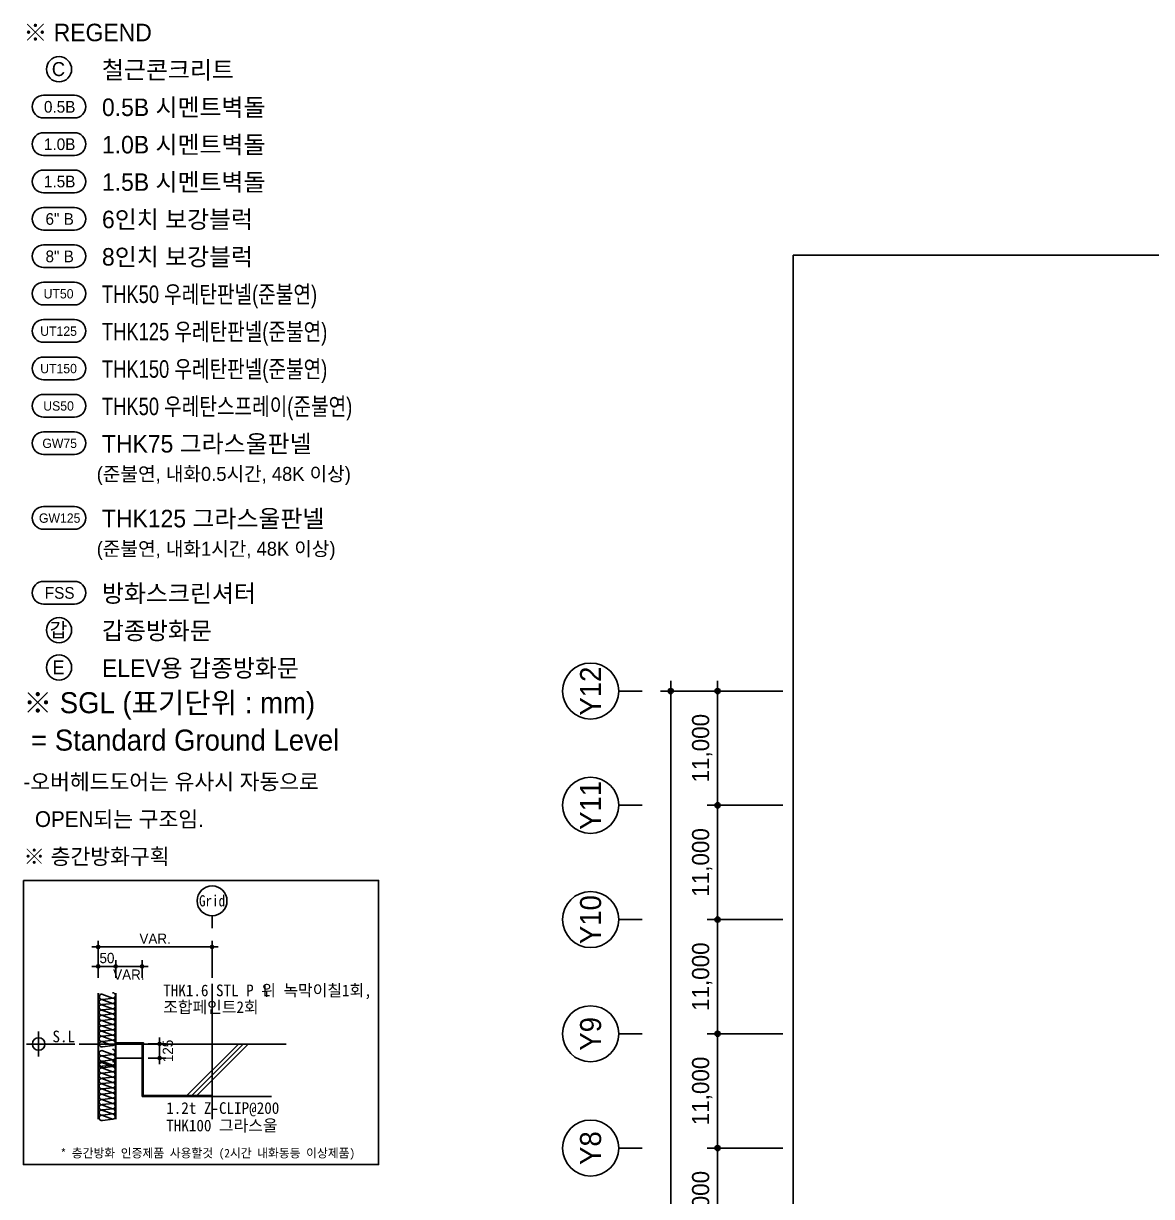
# Model space of a CAD drawing. Header units: millimetres. Extents: x 252828975 to 254701257, y 504285920 to 504535855.
# Drawn here: x 253533057 to 253641686, y 504422910 to 504535855 of the extents above; entities that cross this region are included whole.
import ezdxf
from ezdxf.enums import TextEntityAlignment as Align

# ---------------------------------------------------------------- set-up
doc = ezdxf.new("R2010")
doc.units = ezdxf.units.MM
doc.set_wipeout_variables(frame=1)
for name, color, linetype in [('4A.TEC DIM', 7, 'Continuous'), ('4A.TEC TEXT', 7, 'Continuous'), ('4A.TEC TEXT 2', 3, 'Continuous'), ('4A.TEC 심볼', 7, 'Continuous'), ('7ELE', 7, 'Continuous'), ('A-TEXT-3', 3, 'Continuous'), ('ALM', 4, 'Continuous'), ('AL몰딩', 4, 'Continuous'), ('COL', 8, 'Continuous'), ('DETL', 9, 'Continuous'), ('DIM', 7, 'Continuous'), ('ELE3', 8, 'Continuous'), ('GRID', 1, 'Continuous'), ('INSU', 8, 'Continuous'), ('SY', 1, 'Continuous'), ('SYMB', 7, 'Continuous'), ('WAL', 3, 'Continuous')]:
    doc.layers.add(name, color=color, linetype=linetype)
doc.layers.add('DEFPOINT', color=135, linetype='Continuous', plot=False)
doc.styles.add('1', font='')
doc.styles.add('GHS', font='malgun.ttf')
doc.styles.add('나눔고딕', font='')
doc.styles.add('돋움', font='')
doc.styles.add('울릉도L', font='')
doc.styles.get('1').set_extended_font_data('DotumChe')
doc.styles.get('나눔고딕').set_extended_font_data('Dotum')
doc.styles.get('돋움').set_extended_font_data('Dotum')
doc.styles.get('울릉도L').set_extended_font_data('Dotum')
doc.dimstyles.new('DIM_200(외부치수)', dxfattribs={"dimscale": 200, "dimtxt": 3.3, "dimasz": 1, "dimexe": 2, "dimexo": 2, "dimgap": 1, "dimtad": 1, "dimdec": 0, "dimdsep": 46, "dimlunit": 6, "dimtxsty": '돋움', "dimblk1": 'DIMDOT', "dimblk2": 'DIMDOT', "dimsah": 1, "dimcen": 2.5, "dimdle": 1.5, "dimclrd": 1, "dimclre": 7, "dimclrt": 2, "dimadec": 0, "dimazin": 0, "dimtfac": 1, "dimtdec": 0, "dimtix": 1, "dimtmove": 2, "dimatfit": 3, "dimldrblk": 'DIMDOT', "dimfxl": 1, "dimtvp": 1, "dimtolj": 1, "dimtzin": 0, "dimarcsym": 0})
doc.dimstyles.new('DIM_600(외부치수)', dxfattribs={"dimscale": 400, "dimtxt": 3.3, "dimasz": 1, "dimexe": 2, "dimexo": 2, "dimgap": 1, "dimtad": 1, "dimdec": 0, "dimdsep": 46, "dimlunit": 6, "dimtxsty": '나눔고딕', "dimblk1": 'DIMDOT', "dimblk2": 'DIMDOT', "dimsah": 1, "dimcen": 2.5, "dimdle": 1.5, "dimclrd": 8, "dimclre": 8, "dimclrt": 3, "dimadec": 0, "dimazin": 0, "dimtfac": 1, "dimtdec": 0, "dimtix": 1, "dimtmove": 2, "dimatfit": 3, "dimldrblk": 'DIMDOT', "dimfxl": 1, "dimtvp": 1, "dimtolj": 1, "dimtzin": 0, "dimarcsym": 0})

# ---------------------------------------------------------------- blocks, each defined once
blk = doc.blocks.new('ccs122')
at = {"layer": '4A.TEC 심볼'}
blk.add_line((0, 8), (0, 3), dxfattribs=at)
blk.add_circle((0, 14), 6, dxfattribs=at)
at = {"layer": '4A.TEC TEXT 2', "color": 3, "style": 'GHS'}
blk.add_attdef('NO', text='', height=4.5, dxfattribs=at).set_placement((-0.01, 14.02), align=Align.MIDDLE_CENTER)
blk = doc.blocks.new('DIMDOT')
at = {"color": 0}
blk.add_line((-2, 0), (2, 0), dxfattribs=at)
for radius in [0.5, 0.25]:
    blk.add_circle((0, 0), radius, dxfattribs=at)
blk = doc.blocks.new('*D111')
at = {"layer": '4A.TEC DIM', "color": 8, "lineweight": -2, "transparency": 16777216}
for p, q in [((97105, -136937), (89832, -136937)), ((90832, -137437), (90832, -147437)), ((97105, -147937), (89832, -147937))]:
    blk.add_line(p, q, dxfattribs=at)
at = {"layer": 'Defpoints', "color": 0, "transparency": 16777216}
for p in [(98105, -136937), (90832, -147937), (98105, -147937)]:
    blk.add_point(p, dxfattribs=at)
at = {"layer": '4A.TEC DIM', "color": 8, "lineweight": -2, "transparency": 16777216, "xscale": 500, "yscale": 500, "zscale": 500}
for p, rotation in [((90832, -136937), 90), ((90832, -147937), 270)]:
    blk.add_blockref('DIMDOT', p, dxfattribs=dict(at, rotation=rotation))
at = {"layer": '4A.TEC DIM', "color": 3, "transparency": 16777216, "insert": (89347, -142437), "char_height": 1650, "attachment_point": 5, "rotation": 90, "style": '나눔고딕'}
blk.add_mtext('\\A1;11,000', dxfattribs=at)
blk = doc.blocks.new('*D112')
at = {"layer": '4A.TEC DIM', "color": 8, "lineweight": -2, "transparency": 16777216}
for p, q in [((97105, -92937), (85320, -92937)), ((86320, -93437), (86320, -213437)), ((97105, -213937), (85320, -213937))]:
    blk.add_line(p, q, dxfattribs=at)
at = {"layer": 'Defpoints', "color": 0, "transparency": 16777216}
for p in [(98105, -92937), (86320, -213937), (98105, -213937)]:
    blk.add_point(p, dxfattribs=at)
at = {"layer": '4A.TEC DIM', "color": 8, "lineweight": -2, "transparency": 16777216, "xscale": 500, "yscale": 500, "zscale": 500}
for p, rotation in [((86320, -92937), 90), ((86320, -213937), 270)]:
    blk.add_blockref('DIMDOT', p, dxfattribs=dict(at, rotation=rotation))
at = {"layer": '4A.TEC DIM', "color": 3, "transparency": 16777216, "insert": (84835, -153437), "char_height": 1650, "attachment_point": 5, "rotation": 90, "style": '나눔고딕'}
blk.add_mtext('\\A1;121,000', dxfattribs=at)
blk = doc.blocks.new('*D129')
at = {"layer": '4A.TEC DIM', "color": 8, "lineweight": -2, "transparency": 16777216}
for p, q in [((97105, -125937), (89832, -125937)), ((90832, -126437), (90832, -136437)), ((97105, -136937), (89832, -136937))]:
    blk.add_line(p, q, dxfattribs=at)
at = {"layer": 'Defpoints', "color": 0, "transparency": 16777216}
for p in [(98105, -125937), (90832, -136937), (98105, -136937)]:
    blk.add_point(p, dxfattribs=at)
at = {"layer": '4A.TEC DIM', "color": 8, "lineweight": -2, "transparency": 16777216, "xscale": 500, "yscale": 500, "zscale": 500}
for p, rotation in [((90832, -125937), 90), ((90832, -136937), 270)]:
    blk.add_blockref('DIMDOT', p, dxfattribs=dict(at, rotation=rotation))
at = {"layer": '4A.TEC DIM', "color": 3, "transparency": 16777216, "insert": (89347, -131437), "char_height": 1650, "attachment_point": 5, "rotation": 90, "style": '나눔고딕'}
blk.add_mtext('\\A1;11,000', dxfattribs=at)
blk = doc.blocks.new('*D130')
at = {"layer": '4A.TEC DIM', "color": 8, "lineweight": -2, "transparency": 16777216}
for p, q in [((97105, -114937), (89832, -114937)), ((90832, -115437), (90832, -125437)), ((97105, -125937), (89832, -125937))]:
    blk.add_line(p, q, dxfattribs=at)
at = {"layer": 'Defpoints', "color": 0, "transparency": 16777216}
for p in [(98105, -114937), (90832, -125937), (98105, -125937)]:
    blk.add_point(p, dxfattribs=at)
at = {"layer": '4A.TEC DIM', "color": 8, "lineweight": -2, "transparency": 16777216, "xscale": 500, "yscale": 500, "zscale": 500}
for p, rotation in [((90832, -114937), 90), ((90832, -125937), 270)]:
    blk.add_blockref('DIMDOT', p, dxfattribs=dict(at, rotation=rotation))
at = {"layer": '4A.TEC DIM', "color": 3, "transparency": 16777216, "insert": (89347, -120437), "char_height": 1650, "attachment_point": 5, "rotation": 90, "style": '나눔고딕'}
blk.add_mtext('\\A1;11,000', dxfattribs=at)
blk = doc.blocks.new('*D131')
at = {"layer": '4A.TEC DIM', "color": 8, "lineweight": -2, "transparency": 16777216}
for p, q in [((97105, -103937), (89832, -103937)), ((90832, -104437), (90832, -114437)), ((97105, -114937), (89832, -114937))]:
    blk.add_line(p, q, dxfattribs=at)
at = {"layer": 'Defpoints', "color": 0, "transparency": 16777216}
for p in [(98105, -103937), (90832, -114937), (98105, -114937)]:
    blk.add_point(p, dxfattribs=at)
at = {"layer": '4A.TEC DIM', "color": 8, "lineweight": -2, "transparency": 16777216, "xscale": 500, "yscale": 500, "zscale": 500}
for p, rotation in [((90832, -103937), 90), ((90832, -114937), 270)]:
    blk.add_blockref('DIMDOT', p, dxfattribs=dict(at, rotation=rotation))
at = {"layer": '4A.TEC DIM', "color": 3, "transparency": 16777216, "insert": (89347, -109437), "char_height": 1650, "attachment_point": 5, "rotation": 90, "style": '나눔고딕'}
blk.add_mtext('\\A1;11,000', dxfattribs=at)
blk = doc.blocks.new('*D132')
at = {"layer": '4A.TEC DIM', "color": 8, "lineweight": -2, "transparency": 16777216}
for p, q in [((97105, -92937), (89832, -92937)), ((90832, -93437), (90832, -103437)), ((97105, -103937), (89832, -103937))]:
    blk.add_line(p, q, dxfattribs=at)
at = {"layer": 'Defpoints', "color": 0, "transparency": 16777216}
for p in [(98105, -92937), (90832, -103937), (98105, -103937)]:
    blk.add_point(p, dxfattribs=at)
at = {"layer": '4A.TEC DIM', "color": 8, "lineweight": -2, "transparency": 16777216, "xscale": 500, "yscale": 500, "zscale": 500}
for p, rotation in [((90832, -92937), 90), ((90832, -103937), 270)]:
    blk.add_blockref('DIMDOT', p, dxfattribs=dict(at, rotation=rotation))
at = {"layer": '4A.TEC DIM', "color": 3, "transparency": 16777216, "insert": (89347, -98437), "char_height": 1650, "attachment_point": 5, "rotation": 90, "style": '나눔고딕'}
blk.add_mtext('\\A1;11,000', dxfattribs=at)
blk = doc.blocks.new('insul2')
blk.add_lwpolyline([(0.199, 0.194), (0.439, 0.844, 1.172784), (0.127, 0.794), (0.199, 0.164, 0.995634), (0.519, 0.194)], format="xyb")
blk = doc.blocks.new('*D156')
at = {"layer": 'COL', "color": 7, "lineweight": -2, "transparency": 16777216}
for p, q in [((253540254, 504443977), (253540254, 504447544)), ((253551218, 504443977), (253551218, 504447544))]:
    blk.add_line(p, q, dxfattribs=at)
at = {"layer": 'COL', "color": 1, "lineweight": -2, "transparency": 16777216}
blk.add_line((253550918, 504446944), (253540554, 504446944), dxfattribs=at)
at = {"layer": 'Defpoints', "color": 0, "transparency": 16777216}
for p in [(253540254, 504446944), (253540254, 504443377), (253551218, 504443377)]:
    blk.add_point(p, dxfattribs=at)
at = {"layer": 'COL', "color": 1, "lineweight": -2, "transparency": 16777216, "xscale": 300, "yscale": 300, "zscale": 300, "rotation": 180}
blk.add_blockref('DIMDOT', (253540254, 504446944), dxfattribs=at)
at = {"layer": 'COL', "color": 1, "lineweight": -2, "transparency": 16777216, "xscale": 300, "yscale": 300, "zscale": 300}
blk.add_blockref('DIMDOT', (253551218, 504446944), dxfattribs=at)
at = {"layer": 'COL', "color": 2, "transparency": 16777216, "insert": (253545736, 504447740), "char_height": 990, "attachment_point": 5, "style": '돋움'}
blk.add_mtext('\\A1;VAR.', dxfattribs=at)
blk = doc.blocks.new('*D157')
at = {"layer": 'COL', "color": 1, "lineweight": -2, "transparency": 16777216}
for p, q in [((253539954, 504445072), (253539654, 504445072)), ((253541939, 504445072), (253540254, 504445072)), ((253542239, 504445072), (253542539, 504445072))]:
    blk.add_line(p, q, dxfattribs=at)
at = {"layer": 'COL', "color": 7, "lineweight": -2, "transparency": 16777216}
for p, q in [((253540254, 504443977), (253540254, 504445672)), ((253541939, 504443977), (253541939, 504445672))]:
    blk.add_line(p, q, dxfattribs=at)
at = {"layer": 'Defpoints', "color": 0, "transparency": 16777216}
for p in [(253540254, 504445072), (253540254, 504443377), (253541939, 504443377)]:
    blk.add_point(p, dxfattribs=at)
at = {"layer": 'COL', "color": 1, "lineweight": -2, "transparency": 16777216, "xscale": 300, "yscale": 300, "zscale": 300}
blk.add_blockref('DIMDOT', (253540254, 504445072), dxfattribs=at)
at = {"layer": 'COL', "color": 1, "lineweight": -2, "transparency": 16777216, "xscale": 300, "yscale": 300, "zscale": 300, "rotation": 180}
blk.add_blockref('DIMDOT', (253541939, 504445072), dxfattribs=at)
at = {"layer": 'COL', "color": 2, "transparency": 16777216, "insert": (253541096, 504445868), "char_height": 990, "attachment_point": 5, "style": '돋움'}
blk.add_mtext('\\A1;50', dxfattribs=at)
blk = doc.blocks.new('*D158')
at = {"layer": 'COL', "color": 1, "lineweight": -2, "transparency": 16777216}
for p, q in [((253541639, 504445072), (253541339, 504445072)), ((253544477, 504445072), (253541939, 504445072)), ((253544777, 504445072), (253545077, 504445072))]:
    blk.add_line(p, q, dxfattribs=at)
at = {"layer": 'COL', "color": 7, "lineweight": -2, "transparency": 16777216}
for p, q in [((253541939, 504443977), (253541939, 504445672)), ((253544477, 504443977), (253544477, 504445672))]:
    blk.add_line(p, q, dxfattribs=at)
at = {"layer": 'Defpoints', "color": 0, "transparency": 16777216}
for p in [(253541939, 504445072), (253541939, 504443377), (253544477, 504443377)]:
    blk.add_point(p, dxfattribs=at)
at = {"layer": 'COL', "color": 1, "lineweight": -2, "transparency": 16777216, "xscale": 300, "yscale": 300, "zscale": 300}
blk.add_blockref('DIMDOT', (253541939, 504445072), dxfattribs=at)
at = {"layer": 'COL', "color": 1, "lineweight": -2, "transparency": 16777216, "xscale": 300, "yscale": 300, "zscale": 300, "rotation": 180}
blk.add_blockref('DIMDOT', (253544477, 504445072), dxfattribs=at)
at = {"layer": 'COL', "color": 2, "transparency": 16777216, "insert": (253543208, 504444276), "char_height": 990, "attachment_point": 5, "style": '돋움'}
blk.add_mtext('\\A1;VAR.', dxfattribs=at)
blk = doc.blocks.new('*D159')
at = {"layer": 'COL', "color": 1, "lineweight": -2, "transparency": 16777216}
for p, q in [((253546172, 504437907), (253546172, 504438207)), ((253546172, 504436246), (253546172, 504437607)), ((253546172, 504435946), (253546172, 504435646))]:
    blk.add_line(p, q, dxfattribs=at)
at = {"layer": 'COL', "color": 7, "lineweight": -2, "transparency": 16777216}
for p, q in [((253545077, 504437607), (253546772, 504437607)), ((253545077, 504436246), (253546772, 504436246))]:
    blk.add_line(p, q, dxfattribs=at)
at = {"layer": 'Defpoints', "color": 0, "transparency": 16777216}
for p in [(253544477, 504437607), (253546172, 504437607), (253544477, 504436246)]:
    blk.add_point(p, dxfattribs=at)
at = {"layer": 'COL', "color": 1, "lineweight": -2, "transparency": 16777216, "xscale": 300, "yscale": 300, "zscale": 300}
for p, rotation in [((253546172, 504437607), 270), ((253546172, 504436246), 90)]:
    blk.add_blockref('DIMDOT', p, dxfattribs=dict(at, rotation=rotation))
at = {"layer": 'COL', "color": 2, "transparency": 16777216, "insert": (253546968, 504436927), "char_height": 990, "attachment_point": 5, "rotation": 90, "style": '돋움'}
blk.add_mtext('\\A1;125', dxfattribs=at)
blk = doc.blocks.new('zw$57BF')
at = {"layer": '4A.TEC 심볼'}
for points in [[(-38067, 241824), (-41030, 241824, 1), (-41030, 239642), (-38067, 239642, 1)], [(-38067, 238224), (-41030, 238224, 1), (-41030, 236042), (-38067, 236042, 1)], [(-38067, 234624), (-41030, 234624, 1), (-41030, 232442), (-38067, 232442, 1)], [(-38067, 231024), (-41030, 231024, 1), (-41030, 228842), (-38067, 228842, 1)], [(-38067, 227424), (-41030, 227424, 1), (-41030, 225242), (-38067, 225242, 1)], [(-38067, 223824), (-41030, 223824, 1), (-41030, 221642), (-38067, 221642, 1)], [(-38067, 220224), (-41030, 220224, 1), (-41030, 218042), (-38067, 218042, 1)], [(-38067, 216624), (-41030, 216624, 1), (-41030, 214442), (-38067, 214442, 1)], [(-38067, 213024), (-41030, 213024, 1), (-41030, 210842), (-38067, 210842, 1)], [(-38067, 209424), (-41030, 209424, 1), (-41030, 207242), (-38067, 207242, 1)], [(-38067, 202224), (-41030, 202224, 1), (-41030, 200042), (-38067, 200042, 1)], [(-38067, 195024), (-41030, 195024, 1), (-41030, 192842), (-38067, 192842, 1)]]:
    blk.add_lwpolyline(points, format="xyb", close=True, dxfattribs=at)
for centre in [(-39549, 244333), (-39549, 190333), (-39549, 186733)]:
    blk.add_circle(centre, 1212, dxfattribs=at)
at = {"layer": '4A.TEC TEXT', "style": '돋움'}
for s, p in [('C', (-39605, 244351)), ('갑', (-39605, 190351)), ('E', (-39605, 186751))]:
    blk.add_text(s, height=1350, dxfattribs=at).set_placement(p, align=Align.MIDDLE_CENTER)
for s, height, p in [('0.5B', 1125, (-39487, 240716)), ('1.0B', 1125, (-39487, 237116)), ('1.5B', 1125, (-39487, 233516)), ('6" B', 1125, (-39487, 229916)), ('8" B', 1125, (-39487, 226316)), ('UT50', 900, (-39594, 222716)), ('UT125', 900, (-39594, 219116)), ('UT150', 900, (-39594, 215516)), ('US50', 900, (-39594, 211916)), ('GW75', 900, (-39487, 208316)), ('GW125', 900, (-39487, 201116)), ('FSS', 1125, (-39487, 193916))]:
    blk.add_text(s, height=height, dxfattribs=at).set_placement(p, align=Align.MIDDLE)
at = {"layer": '4A.TEC TEXT 2', "color": 3, "style": '나눔고딕'}
for s, height, p in [('※ REGEND', 1687.5, (-42975, 246522)), ('철근콘크리트', 1687.5, (-35415, 242922)), ('0.5B 시멘트벽돌', 1687.5, (-35415, 239322)), ('1.0B 시멘트벽돌', 1687.5, (-35415, 235722)), ('1.5B 시멘트벽돌', 1687.5, (-35415, 232122)), ('6인치 보강블럭', 1687.5, (-35415, 228522)), ('8인치 보강블럭', 1687.5, (-35415, 224922)), ('THK75 그라스울판넬', 1687.5, (-35415, 206922)), ('(준불연, 내화0.5시간, 48K 이상)', 1350, (-35919, 204291)), ('THK125 그라스울판넬', 1687.5, (-35415, 199722)), ('(준불연, 내화1시간, 48K 이상)', 1350, (-35919, 197091)), ('방화스크린셔터', 1687.5, (-35415, 192522)), ('갑종방화문', 1687.5, (-35415, 188922)), ('ELEV용 갑종방화문', 1687.5, (-35415, 185322)), ('※ SGL (표기단위 : mm)', 2025, (-42975, 181722)), (' = Standard Ground Level', 2025, (-42975, 178122))]:
    blk.add_text(s, height=height, dxfattribs=at).set_placement(p, align=Align.BOTTOM_LEFT)
at = {"layer": '4A.TEC TEXT 2', "color": 3, "style": '나눔고딕', "width": 0.8}
for s, p in [('THK50 우레탄판넬(준불연)', (-35415, 221322)), ('THK125 우레탄판넬(준불연)', (-35415, 217722)), ('THK150 우레탄판넬(준불연)', (-35415, 214122)), ('THK50 우레탄스프레이(준불연)', (-35415, 210522))]:
    blk.add_text(s, height=1687.5, dxfattribs=at).set_placement(p, align=Align.BOTTOM_LEFT)
blk = doc.blocks.new('dwgFD3B')
at = {"layer": 'DEFPOINT', "elevation": -0.45}
blk.add_lwpolyline([(98105, -50972.46), (323011.22, -50972.46), (323011.22, -250400.62), (98105, -250400.62)], close=True, dxfattribs=at)
at = {"layer": '4A.TEC 심볼'}
ref = blk.add_blockref('ccs122', (84908.16, -92936.83, -0.45), dxfattribs=dict(at, xscale=449.999997974715, yscale=449.999997974715, zscale=449.999997974715, rotation=90))
ref.add_attrib('NO', 'Y12', dxfattribs={"layer": '0', "color": 3, "height": 2025, "rotation": 90, "style": '울릉도L'}).set_placement((78600.1, -92939.61, -0.45), align=Align.MIDDLE_CENTER)
ref = blk.add_blockref('ccs122', (84908.16, -103936.83, -0.45), dxfattribs=dict(at, xscale=449.999997974715, yscale=449.999997974715, zscale=449.999997974715, rotation=90))
ref.add_attrib('NO', 'Y11', dxfattribs={"layer": '0', "color": 3, "height": 2025, "rotation": 90, "style": '울릉도L'}).set_placement((78600.1, -103939.61, -0.45), align=Align.MIDDLE_CENTER)
ref = blk.add_blockref('ccs122', (84908.16, -114936.83, -0.45), dxfattribs=dict(at, xscale=449.999997974715, yscale=449.999997974715, zscale=449.999997974715, rotation=90))
ref.add_attrib('NO', 'Y10', dxfattribs={"layer": '0', "color": 3, "height": 2025, "rotation": 90, "style": '울릉도L'}).set_placement((78600.1, -114939.61, -0.45), align=Align.MIDDLE_CENTER)
ref = blk.add_blockref('ccs122', (84908.16, -125936.83, -0.45), dxfattribs=dict(at, xscale=449.999997974715, yscale=449.999997974715, zscale=449.999997974715, rotation=90))
ref.add_attrib('NO', 'Y9', dxfattribs={"layer": '0', "color": 3, "height": 2025, "rotation": 90, "style": '울릉도L'}).set_placement((78600.1, -125939.61, -0.45), align=Align.MIDDLE_CENTER)
ref = blk.add_blockref('ccs122', (84908.16, -136936.83, -0.45), dxfattribs=dict(at, xscale=449.999997974715, yscale=449.999997974715, zscale=449.999997974715, rotation=90))
ref.add_attrib('NO', 'Y8', dxfattribs={"layer": '0', "color": 3, "height": 2025, "rotation": 90, "style": '울릉도L'}).set_placement((78600.1, -136939.61, -0.45), align=Align.MIDDLE_CENTER)
at = {"layer": '4A.TEC DIM'}
for base, p1, p2, picture, middle in [((86320.13, -213936.83, -0.45), (98105, -92936.83, -0.45), (98104.99, -213936.83, -0.45), '*D112', (84835.06, -153436.83, -0.45)), ((90831.58, -103936.83, -0.45), (98105, -92936.83, -0.45), (98105, -103936.83, -0.45), '*D132', (89346.5, -98436.83, -0.45)), ((90831.58, -114936.83, -0.45), (98105, -103936.83, -0.45), (98105, -114936.83, -0.45), '*D131', (89346.5, -109436.83, -0.45)), ((90831.58, -125936.83, -0.45), (98105, -114936.83, -0.45), (98105, -125936.83, -0.45), '*D130', (89346.5, -120436.83, -0.45)), ((90831.58, -136936.83, -0.45), (98105, -125936.83, -0.45), (98105, -136936.83, -0.45), '*D129', (89346.5, -131436.83, -0.45)), ((90831.58, -147936.83, -0.45), (98105, -136936.83, -0.45), (98105, -147936.83, -0.45), '*D111', (89346.5, -142436.83, -0.45))]:
    dim = blk.add_linear_dim(base=base, p1=p1, p2=p2, angle=90, dimstyle='DIM_600(외부치수)', override={"dimscale": 500, "dimdec": 1, "dimblk1": 'DIMDOT', "dimblk2": 'DIMDOT'}, dxfattribs=at)
    dim.commit()
    dim.dimension.update_dxf_attribs({"geometry": picture, "text_midpoint": middle})

msp = doc.modelspace()

# ---------------------------------------------------------------- hatches: boundary and pattern name
at = {"layer": 'ELE3'}
h = msp.add_hatch(dxfattribs=at)
h.set_pattern_fill('CORK', color=256, scale=7.932127, style=0)
h.set_pattern_definition([(0, (253040341.362, 504438323.024), (0, 25.1845039), []), (135, (253040353.954, 504438310.43), (-50.36903, -50.36903), [35.616282, -35.616282]), (135, (253040360.25, 504438310.43), (-50.36903, -50.36903), [35.616282, -35.616282]), (135, (253040366.55, 504438310.43), (-50.36903, -50.36903), [35.616282, -35.616282])])
h.paths.add_polyline_path([(253541938.97, 504436246.16), (253544477.23, 504436246.16), (253544477.23, 504437593.82), (253541938.97, 504437593.82)])

# ---------------------------------------------------------------- linework, layer by layer
at = {"layer": 'DEFPOINT', "elevation": 3332.88}
msp.add_lwpolyline([(253607171.54, 504513541.7), (253832077.77, 504513541.7), (253832077.77, 504314113.54), (253607171.54, 504314113.54)], close=True, dxfattribs=at)
at = {"layer": 'SYMB'}
for points in [[(253533912.67, 504437593.82, 3332.88), (253534519.38, 504438200.53, 3332.88), (253533921.94, 504437700.88, 3332.88), (253534413.84, 504438191.03, 3332.88)], [(253534519.38, 504438200.53, 3332.88), (253533912.67, 504437593.82, 3332.88), (253534519.38, 504437593.82, 3332.88)], [(253533921.94, 504437700.88, 3332.88), (253534413.84, 504438191.03, 3332.88), (253533949.16, 504437803.97, 3332.88), (253534312.09, 504438163.8, 3332.88)], [(253533921.94, 504437700.88, 3332.88), (253534413.84, 504438191.03, 3332.88), (253533949.16, 504437803.97, 3332.88), (253534312.09, 504438163.8, 3332.88)], [(253533949.16, 504437803.97, 3332.88), (253534312.09, 504438163.8, 3332.88), (253533997.12, 504437903.81, 3332.88), (253534213.58, 504438117.12, 3332.88)], [(253534519.38, 504436987.1, 3332.88), (253535126.1, 504437593.82, 3332.88), (253534626.45, 504436996.38, 3332.88), (253535116.59, 504437488.27, 3332.88)], [(253535126.1, 504437593.82, 3332.88), (253534519.38, 504437593.82, 3332.88), (253534519.38, 504436987.1, 3332.88)], [(253534519.38, 504436987.1, 3332.88), (253535126.1, 504437593.82, 3332.88), (253534626.45, 504436996.38, 3332.88), (253535116.59, 504437488.27, 3332.88)], [(253535126.1, 504437593.82, 3332.88), (253534519.38, 504437593.82, 3332.88), (253534519.38, 504436987.1, 3332.88)], [(253534626.45, 504436996.38, 3332.88), (253535116.59, 504437488.27, 3332.88), (253534729.53, 504437023.6, 3332.88), (253535089.36, 504437386.52, 3332.88)], [(253534626.45, 504436996.38, 3332.88), (253535116.59, 504437488.27, 3332.88), (253534729.53, 504437023.6, 3332.88), (253535089.36, 504437386.52, 3332.88)], [(253534729.53, 504437023.6, 3332.88), (253535089.36, 504437386.52, 3332.88), (253534829.38, 504437071.56, 3332.88), (253535042.68, 504437288.02, 3332.88)], [(253534729.53, 504437023.6, 3332.88), (253535089.36, 504437386.52, 3332.88), (253534829.38, 504437071.56, 3332.88), (253535042.68, 504437288.02, 3332.88)], [(253534829.38, 504437071.56, 3332.88), (253535042.68, 504437288.02, 3332.88), (253534909.12, 504437127.94, 3332.88), (253534984.98, 504437204.41, 3332.88)], [(253534829.38, 504437071.56, 3332.88), (253535042.68, 504437288.02, 3332.88), (253534909.12, 504437127.94, 3332.88), (253534984.98, 504437204.41, 3332.88)]]:
    msp.add_solid(points, dxfattribs=at)

# ---------------------------------------------------------------- block references
for name, p in [('zw$57BF', (253576032, 504287113.54, 3332.88)), ('dwgFD3B', (253509066.54, 504564514.16, 3333.33))]:
    msp.add_blockref(name, p)

# ---------------------------------------------------------------- texts
at = {"layer": '4A.TEC TEXT 2', "color": 3, "style": '나눔고딕'}
for s, p in [('-오버헤드도어는 유사시 자동으로 ', (253533057, 504461635.68, 3332.88)), ('  OPEN되는 구조임.', (253533057, 504458035.68, 3332.88)), ('※ 층간방화구획', (253533057, 504454435.68, 3332.88))]:
    msp.add_text(s, height=1518.75, dxfattribs=at).set_placement(p, align=Align.BOTTOM_LEFT)

# ---------------------------------------------------------------- next in the draw order: wipeouts: each hides what was drawn before it
at = {"ltscale": 2}
msp.add_wipeout([(253533057, 504453343.54), (253567257, 504453343.54), (253567257, 504425994.44), (253533057, 504425994.44)], dxfattribs=at).translate(0, 0, 3332.88)

# ---------------------------------------------------------------- next in the draw order: linework, layer by layer
at = {"color": 9, "elevation": 3332.88}
msp.add_lwpolyline([(253544477.23, 504437593.82), (253544609.43, 504437593.82), (253544609.43, 504437721.2), (253541938.97, 504437721.2), (253541938.97, 504437593.82), (253542071.17, 504437593.82), (253542071.17, 504437607.04), (253541952.19, 504437607.04), (253541952.19, 504437707.98), (253544596.21, 504437707.98), (253544596.21, 504437607.04), (253544477.23, 504437607.04), (253544477.23, 504437593.82)], dxfattribs=at)
at = {"layer": '7ELE'}
msp.add_line((253544477.23, 504436238.23, 3332.88), (253541939.3, 504436238.23, 3332.88), dxfattribs=at)
at = {"layer": 'ALM', "elevation": 3332.88}
msp.add_lwpolyline([(253541940.76, 504437532.86), (253541955.17, 504437516.32), (253541955.17, 504437582.49), (253541940.76, 504437565.94)], dxfattribs=at)
at = {"layer": 'AL몰딩', "const_width": 15.86, "elevation": 3332.88}
msp.add_lwpolyline([(253544477.23, 504437593.82), (253544477.23, 504436246.16), (253541938.97, 504436246.16), (253541938.97, 504437593.82)], dxfattribs=at)
at = {"layer": 'DETL', "color": 9}
for p, q in [((253541938.94, 504432537.87, 3332.88), (253541938.94, 504437254.02, 3332.88)), ((253541938.94, 504432537.87, 3332.88), (253541938.94, 504437254.02, 3332.88)), ((253544578.35, 504432638.99, 3332.88), (253544578.35, 504437593.82, 3332.88)), ((253544578.35, 504432638.99, 3332.88), (253544578.35, 504437593.82, 3332.88)), ((253548694.41, 504432537.87, 3332.88), (253553750.36, 504437593.82, 3332.88)), ((253549171.09, 504432537.87, 3332.88), (253554227.04, 504437593.82, 3332.88)), ((253549647.77, 504432537.87, 3332.88), (253554703.72, 504437593.82, 3332.88)), ((253544578.35, 504432638.99, 3332.88), (253551218.5, 504432638.99, 3332.88)), ((253551218.5, 504432537.87, 3332.88), (253551218.5, 504432638.99, 3332.88))]:
    msp.add_line(p, q, dxfattribs=at)
at = {"layer": 'DETL', "color": 2}
for p, q in [((253544477.23, 504437593.82, 3332.88), (253556954.94, 504437593.82, 3332.88)), ((253544477.23, 504432537.87, 3332.88), (253544477.23, 504437593.82, 3332.88)), ((253544477.23, 504432537.87, 3332.88), (253556954.94, 504432537.87, 3332.88))]:
    msp.add_line(p, q, dxfattribs=at)
at = {"layer": 'DETL', "color": 3, "elevation": 3332.88}
for points in [[(253540253.64, 504442490.88), (253540253.64, 504430365.79)], [(253540280.61, 504430365.79), (253540280.61, 504442490.88)], [(253541912.01, 504442490.88), (253541912.01, 504430365.79)], [(253541938.97, 504430365.79), (253541938.97, 504442490.88)]]:
    msp.add_lwpolyline(points, dxfattribs=at)
at = {"layer": 'GRID'}
for p, q in [((253551218.5, 504443377.24, 3332.88), (253551218.5, 504430365.79, 3332.88)), ((253538426.71, 504437593.82, 3332.88), (253558352.58, 504437593.82, 3332.88))]:
    msp.add_line(p, q, dxfattribs=at)
at = {"layer": 'SY', "lineweight": 50, "elevation": 3332.88}
for points in [[(253542810.95, 504437626.01, 0, 168.53, 0), (253542968.92, 504438106.29, 0, 0, 0), (253544587.76, 504442778.03, 0, 0, 0), (253545921.81, 504442778.03, 0, 0, 0)], [(253542810.95, 504437626.01, 0, 168.53, 0), (253542968.92, 504438106.29, 0, 0, 0), (253544587.76, 504442778.03, 0, 0, 0), (253545921.81, 504442778.03, 0, 0, 0)], [(253544205.68, 504437341.49, 0, 168.53, 0), (253544363.64, 504437821.78, 0, 0, 0), (253544971.09, 504439597.12, 0, 0, 0), (253546305.13, 504439597.12, 0, 0, 0)], [(253544205.68, 504437341.49, 0, 168.53, 0), (253544363.64, 504437821.78, 0, 0, 0), (253544971.09, 504439597.12, 0, 0, 0), (253546305.13, 504439597.12, 0, 0, 0)], [(253542766.01, 504436175.19, 0, 168.53, 0), (253542766.01, 504435720.95, 0, 0, 0), (253542766.01, 504429725.06, 0, 0, 0), (253545880.49, 504429725.06, 0, 0, 0)], [(253543631.84, 504436175.19, 0, 168.53, 0), (253543631.84, 504435720.95, 0, 0, 0), (253543631.84, 504431344.57, 0, 0, 0), (253545880.49, 504431344.57, 0, 0, 0)]]:
    msp.add_lwpolyline(points, format="xyseb", dxfattribs=at)
at = {"layer": 'SYMB'}
for p, q in [((253534519.38, 504438807.24, 3332.88), (253534519.38, 504436380.39, 3332.88)), ((253533350.37, 504437593.82, 3332.88), (253538010.91, 504437593.82, 3332.88))]:
    msp.add_line(p, q, dxfattribs=at)
msp.add_circle((253534519.38, 504437593.82, 3332.88), 606.71, dxfattribs=at)
at = {"layer": 'WAL', "ltscale": 2, "elevation": 3332.88}
msp.add_lwpolyline([(253533057, 504453343.54), (253567257, 504453343.54), (253567257, 504425994.44), (253533057, 504425994.44)], close=True, dxfattribs=at)

# ---------------------------------------------------------------- next in the draw order: block references
at = {"layer": 'INSU', "xscale": 1584.197184273303, "yscale": 1584.197184273303, "zscale": 1584.197184273303, "rotation": 90}
for p in [(253541952.22, 504441696.15, 3332.88), (253541952.22, 504441696.15, 3332.88), (253541929.57, 504441188.2, 3332.88), (253541929.57, 504441188.2, 3332.88), (253541929.57, 504440681.25, 3332.88), (253541929.57, 504440681.25, 3332.88), (253541929.57, 504440174.31, 3332.88), (253541929.57, 504440174.31, 3332.88), (253541929.57, 504439667.37, 3332.88), (253541929.57, 504439667.37, 3332.88), (253541929.57, 504439160.42, 3332.88), (253541929.57, 504439160.42, 3332.88), (253541929.57, 504438653.48, 3332.88), (253541929.57, 504438653.48, 3332.88), (253541929.57, 504438146.54, 3332.88), (253541929.57, 504438146.54, 3332.88), (253541929.57, 504437639.59, 3332.88), (253541929.57, 504437639.59, 3332.88), (253541929.57, 504437132.65, 3332.88), (253541929.57, 504437132.65, 3332.88), (253541929.57, 504436261.64, 3332.88), (253541929.57, 504436261.64, 3332.88), (253541929.57, 504435754.69, 3332.88), (253541929.57, 504435754.69, 3332.88), (253541929.57, 504435247.75, 3332.88), (253541929.57, 504435247.75, 3332.88), (253541929.57, 504435104.88, 3332.88), (253541929.57, 504435104.88, 3332.88), (253541929.57, 504434597.93, 3332.88), (253541929.57, 504434597.93, 3332.88), (253541929.57, 504434090.99, 3332.88), (253541929.57, 504434090.99, 3332.88), (253541929.57, 504433584.05, 3332.88), (253541929.57, 504433584.05, 3332.88), (253541929.57, 504433077.11, 3332.88), (253541929.57, 504433077.11, 3332.88), (253541929.57, 504432570.16, 3332.88), (253541929.57, 504432570.16, 3332.88), (253541929.57, 504432063.22, 3332.88), (253541929.57, 504432063.22, 3332.88), (253541929.57, 504431556.28, 3332.88), (253541929.57, 504431556.28, 3332.88), (253541929.57, 504431049.33, 3332.88), (253541929.57, 504431049.33, 3332.88), (253541929.57, 504430542.39, 3332.88), (253541929.57, 504430542.39, 3332.88), (253541929.57, 504430035.45, 3332.88), (253541929.57, 504430035.45, 3332.88)]:
    msp.add_blockref('insul2', p, dxfattribs=at)
at = {"layer": 'SY'}
ref = msp.add_blockref('ccs122', (253551218.5, 504448023.05, 3332.88), dxfattribs=dict(at, xscale=239.6913205247786, yscale=239.6913205247786, zscale=239.6913205247786))
ref.add_attrib('NO', 'Grid', dxfattribs={"layer": '0', "color": 3, "height": 1078.611, "style": '1', "width": 0.9}).set_placement((253551217.02, 504451383.02, 3332.88), align=Align.MIDDLE_CENTER)
ref = msp.add_blockref('ccs122', (253551218.5, 504448023.05, 3332.88), dxfattribs=dict(at, xscale=239.6913205247786, yscale=239.6913205247786, zscale=239.6913205247786))
ref.add_attrib('NO', 'Grid', dxfattribs={"layer": '0', "color": 3, "height": 1078.611, "style": '1', "width": 0.9}).set_placement((253551217.02, 504451383.02, 3332.88), align=Align.MIDDLE_CENTER)

# ---------------------------------------------------------------- next in the draw order: texts
at = {"layer": 'A-TEXT-3', "style": '1'}
for s, height, p in [('THK1.6 STL P 위 녹막이칠1회,', 1123.5531, (253546515.11, 504442197.96, 3332.88)), ('L', 1123.55, (253556105.07, 504442197.96, 3332.88)), ('조합페인트2회', 1123.553, (253546515.11, 504440587.65, 3332.88)), ('1.2t Z-CLIP@200', 1123.5531, (253546804.32, 504430869.69, 3332.88)), ('THK100 그라스울', 1123.5531, (253546804.32, 504429188.52, 3332.88))]:
    msp.add_text(s, height=height, dxfattribs=at).set_placement(p)
at = {"layer": 'DIM', "style": '1'}
for s, height, p in [('S.L', 1123.553, (253535847.84, 504437760.92, 3332.88)), ('* 층간방화 인증제품 사용할것 (2시간 내화동등 이상제품)', 832.2615, (253536638.27, 504426671.85, 3332.88))]:
    msp.add_text(s, height=height, dxfattribs=at).set_placement(p)

# ---------------------------------------------------------------- next in the draw order: dimensions: what is measured, and where the dimension line sits
at = {"layer": 'COL'}
for base, p1, p2, text, override, picture, middle in [((253540253.64, 504446944.43, 3332.88), (253551218.5, 504443377.24, 3332.88), (253540253.64, 504443377.24, 3332.88), 'VAR.', {"dimscale": 300}, '*D156', (253545736.07, 504447740.11, 3332.88)), ((253540253.64, 504445071.85, 3332.88), (253541938.97, 504443377.24, 3332.88), (253540253.64, 504443377.24, 3332.88), '50', {"dimscale": 300}, '*D157', (253541096.31, 504445867.52, 3332.88)), ((253541938.97, 504445071.85, 3332.88), (253544477.23, 504443377.24, 3332.88), (253541938.97, 504443377.24, 3332.88), 'VAR.', {"dimscale": 300, "dimtad": 4}, '*D158', (253543208.1, 504444276.17, 3332.88))]:
    dim = msp.add_linear_dim(base=base, p1=p1, p2=p2, text=text, dimstyle='DIM_200(외부치수)', override=override, dxfattribs=at)
    dim.commit()
    dim.dimension.update_dxf_attribs({"geometry": picture, "text_midpoint": middle})
dim = msp.add_linear_dim(base=(253546171.83, 504437607.04, 3332.88), p1=(253544477.23, 504436246.16, 3332.88), p2=(253544477.23, 504437607.04, 3332.88), angle=270, text='125', dimstyle='DIM_200(외부치수)', override={"dimscale": 300, "dimtad": 4}, dxfattribs=at)
dim.commit()
dim.dimension.update_dxf_attribs({"geometry": '*D159', "text_midpoint": (253546967.51, 504436926.6, 3332.88)})

doc.saveas('drawing.dxf')
